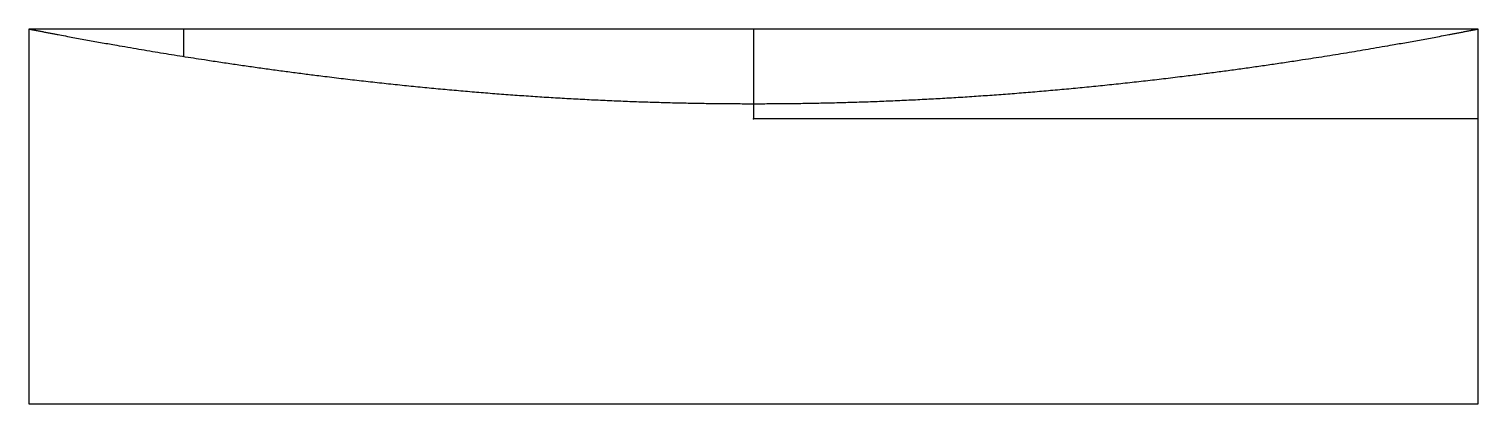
# Model space of a CAD drawing. Header units: millimetres. Extents: x -89 to 89, y -35 to 11.
import ezdxf

# ---------------------------------------------------------------- set-up
doc = ezdxf.new("R2010")
doc.units = ezdxf.units.MM
doc.layers.get('0').update_dxf_attribs({"linetype": 'CONTINUOUS'})

msp = doc.modelspace()

# ---------------------------------------------------------------- linework, layer by layer
for p, q in [((0, 11), (-70, 11)), ((-70, 11), (-70, 7.64)), ((0, 11), (0, 0)), ((89, 0), (0, 0))]:
    msp.add_line(p, q)
msp.add_lwpolyline([(89, -35), (89, 11), (-89, 11), (-89, -35)], close=True)
msp.add_open_spline([(-89, 11), (-85.44, 10.31), (-78.32, 8.98), (-67.64, 7.16), (-53.4, 5.12), (-35.6, 3.22), (-17.8, 2.04), (0, 1.64), (17.8, 2.04), (35.6, 3.22), (53.4, 5.12), (67.64, 7.16), (78.32, 8.98), (85.44, 10.31), (89, 11)], degree=5)
msp.add_point((0, 0))

doc.saveas('drawing.dxf')
